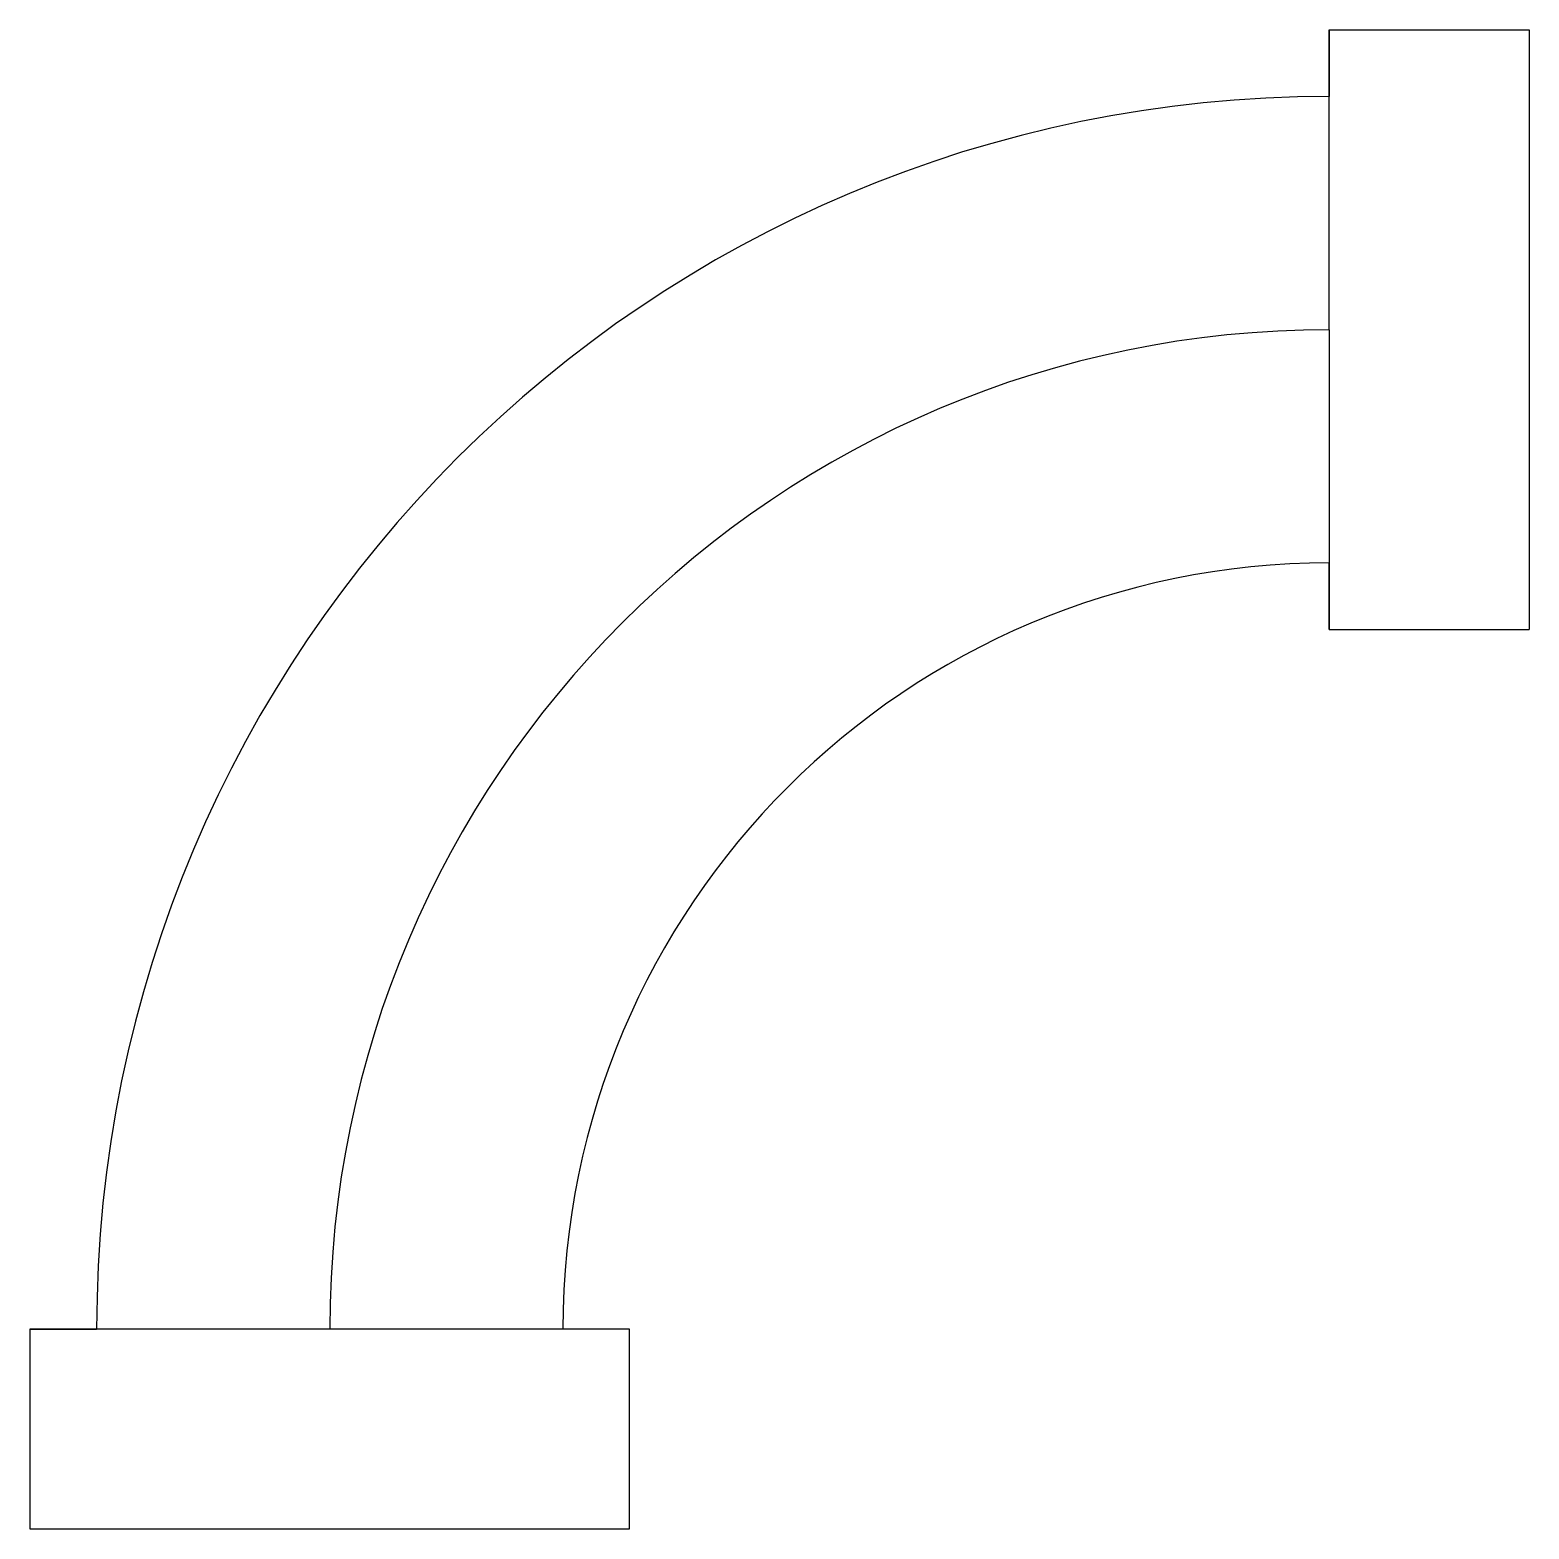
# Model space of a CAD drawing. Header units: millimetres. Extents: x 8.3 to 30.8, y 2.7 to 25.2.
import ezdxf

# ---------------------------------------------------------------- set-up
doc = ezdxf.new("R2010")
doc.units = ezdxf.units.MM
doc.header["$MEASUREMENT"] = 0
doc.layers.get('0').update_dxf_attribs({"true_color": 0xc2ced6})

msp = doc.modelspace()

# ---------------------------------------------------------------- linework, layer by layer
for p, q in [((27.794, 20.735), (27.794, 25.235)), ((27.794, 25.235), (30.794, 25.235)), ((27.794, 25.235), (27.794, 24.235)), ((30.794, 25.235), (30.794, 16.235)), ((27.794, 20.735), (27.794, 16.235)), ((27.794, 16.235), (27.794, 17.235)), ((27.794, 17.235), (27.794, 17.235)), ((27.794, 16.235), (30.794, 16.235)), ((8.294, 5.735), (8.294, 2.735)), ((17.294, 5.735), (8.294, 5.735)), ((8.294, 5.735), (9.294, 5.735)), ((9.294, 5.735), (9.294, 5.735)), ((17.294, 2.735), (17.294, 5.735)), ((8.294, 2.735), (17.294, 2.735))]:
    msp.add_line(p, q)
for radius in [18.5, 15, 11.5]:
    msp.add_arc((27.794, 5.735), radius, 90, 180)

doc.saveas('drawing.dxf')
